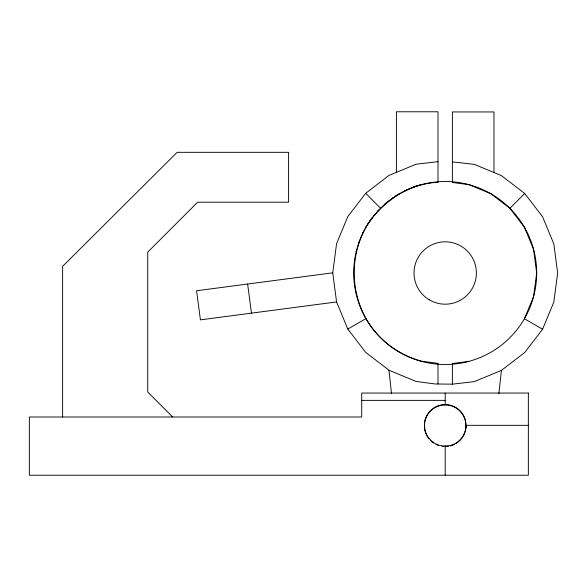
<?xml version="1.0" encoding="UTF-8"?>
<svg xmlns="http://www.w3.org/2000/svg" width="587" height="587" viewBox="0 0 587 587"><rect width="100%" height="100%" fill="white"/><g stroke="black" fill="none" stroke-linecap="round" stroke-linejoin="round"><path stroke-width="0.88" d="M424.408 425.326L424.504 423.278A20.794 20.794 0 0 1 441.813 404.81L447.235 404.634A20.794 20.794 0 0 1 465.711 421.943L465.887 427.365A20.794 20.794 0 0 1 448.571 445.841L443.148 446.017A20.794 20.794 0 0 1 424.68 428.701L424.57 425.326M465.887 427.365L465.983 425.326M498.891 393.628L501.423 370.39L524.712 352.523L542.586 329.226L553.82 302.107L557.65 272.999L553.82 243.898L542.586 216.772L524.712 193.483L501.423 175.608L474.296 164.375L452.379 161.851M501.423 370.39L474.296 381.623L452.379 384.155L435.29 383.986L416.088 381.455L388.961 370.221L365.672 352.347L347.805 329.058L336.571 301.938L332.734 272.83L336.571 243.722L347.805 216.603L365.672 193.314L388.961 175.44L416.088 164.206L438.005 161.674M366.86 225.577A91.484 91.484 0 0 0 365.965 227.088C350.285 255.815 350.285 289.846 365.965 318.572A91.484 91.484 0 0 0 421.517 361.196L438.005 363.368L438.005 383.986M365.965 227.088C381.411 202.104 408.229 183.672 438.005 182.293L438.005 111.779L396.423 111.779L396.423 172.351M493.961 172.519L493.961 111.948L452.379 111.948L452.379 182.462L468.874 184.634L490.937 193.776L509.883 208.312L524.712 193.483M347.805 329.058L365.965 318.572M332.734 272.83L196.586 290.756L200.416 319.864L336.571 301.938M468.874 361.372L452.379 363.544L452.379 384.155M446.017 446.413L448.497 446.142M361.717 400.371L445.195 400.371M465.821 425.326L528.359 425.326M542.586 329.226L524.418 318.741L533.561 296.677L536.679 272.999L533.561 249.321L524.418 227.257L509.883 208.312M365.672 193.314L380.501 208.143M172.688 417.005L147.733 392.057L147.733 252.117L197.636 202.214L288.591 202.214L288.591 152.319L177.135 152.319L62.618 266.344L62.618 417.005M247.641 284.035L251.471 313.142M388.961 370.221L391.507 393.657M424.504 423.278L424.68 428.701M445.195 393.055L445.195 404.7M445.195 445.951L445.195 475.221M356.177 251.713A91.484 91.484 0 0 1 356.603 250.003M358.628 243.238A91.484 91.484 0 0 1 359.215 241.558M362.671 233.347A91.484 91.484 0 0 1 363.448 231.748M367.785 224.073A91.484 91.484 0 0 1 368.746 222.583M369.737 221.108A91.484 91.484 0 0 1 372.341 217.491M373.435 216.082A91.484 91.484 0 0 1 374.557 214.695M377.463 211.335A91.484 91.484 0 0 1 378.666 210.036M384.353 204.503A91.484 91.484 0 0 1 388.447 201.07M392.006 198.391A91.484 91.484 0 0 1 393.466 197.371M394.941 196.381A91.484 91.484 0 0 1 398.69 194.048M404.905 190.694A91.484 91.484 0 0 1 407.319 189.55M408.948 188.831A91.484 91.484 0 0 1 410.599 188.141M412.25 187.48A91.484 91.484 0 0 1 417.284 185.705M418.971 185.184A91.484 91.484 0 0 1 421.517 184.465M426.551 434.974A20.794 20.794 0 0 1 442.921 405.096A20.794 20.794 0 0 1 465.388 430.704M465.161 431.57A20.794 20.794 0 0 1 455.982 443.537M454.404 444.403A20.794 20.794 0 0 1 450.148 445.959M443.853 446.516A20.794 20.794 0 0 1 442.04 446.318M438.526 445.46A20.794 20.794 0 0 1 436.002 444.418M433.654 443.06A20.794 20.794 0 0 1 430.821 440.786M428.987 438.79A20.794 20.794 0 0 1 426.969 435.774M528.359 393.055L361.717 393.055L361.717 417.005L29.35 417.005L29.35 475.221L528.359 475.221L528.359 393.055M399.453 352.229A91.484 91.484 0 0 0 536.679 272.999A91.484 91.484 0 0 0 399.453 193.776A91.484 91.484 0 0 0 399.453 352.229M429.214 299.781A31.192 31.192 0 0 0 476.38 273.447A31.192 31.192 0 0 0 429.992 245.77A31.192 31.192 0 0 0 429.214 299.781"/></g></svg>
